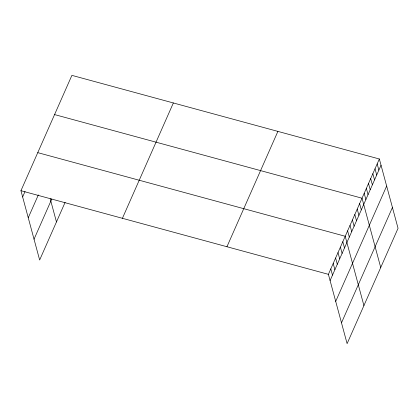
<?xml version="1.0" encoding="UTF-8"?>
<svg xmlns="http://www.w3.org/2000/svg" width="419" height="419" viewBox="0 0 419 419"><rect width="100%" height="100%" fill="white"/><g stroke="black" fill="none" stroke-linecap="round" stroke-linejoin="round"><path stroke-width="0.63" d="M65.107 202.372L39.648 260.01L20.95 190.703L71.895 75.362L379.352 158.99L398.05 228.297L347.105 343.638L328.402 274.335L379.352 158.99M22.636 196.951L25.035 191.509M28.251 217.76L38.339 194.919M34.033 239.202L51.809 198.962M122.411 218.304L173.356 102.959M226.941 246.739L277.891 131.393M330.088 280.578L381.033 165.233M335.703 301.387L386.648 186.046M341.485 322.829L392.435 207.484M54.575 114.576L362.026 198.208L380.73 267.511M37.762 152.642L345.214 236.269L363.917 305.577M20.95 190.703L328.402 274.335M377.184 163.892L378.87 170.135M375.021 168.794L376.702 175.037M372.852 173.696L374.539 179.94M370.689 178.599L372.376 184.842M368.526 183.501L370.207 189.744M366.358 188.403L368.044 194.646M364.195 193.306L365.876 199.549M359.628 203.644L361.309 209.888M357.224 209.081L358.91 215.329M354.825 214.518L356.506 220.766M352.421 219.959L354.107 226.202M350.017 225.396L351.703 231.639M347.618 230.832L349.299 237.075M342.815 241.711L344.497 247.954M340.411 247.147L342.098 253.39M338.007 252.584L339.694 258.827M335.609 258.02L337.295 264.263M333.205 263.457L334.891 269.705M330.806 268.898L332.487 275.142M50.186 198.685L56.46 221.944"/></g></svg>
